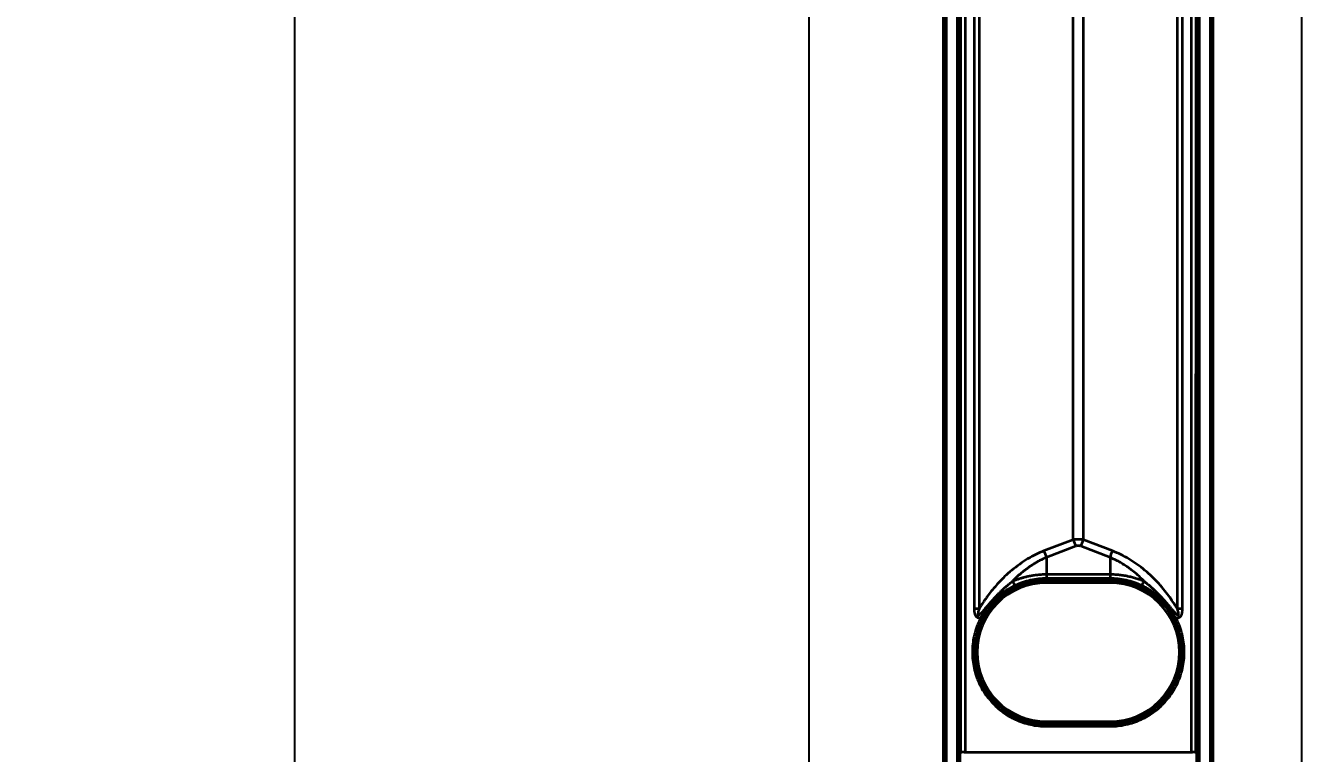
# Model space of a CAD drawing. Header units: millimetres. Extents: x 101 to 3000, y 150 to 4305.
# Drawn here: x 596.6 to 881.6, y 3207.9 to 3370.5 of the extents above; entities that cross this region are included whole.
import ezdxf

# ---------------------------------------------------------------- set-up
doc = ezdxf.new("R2010")
doc.units = ezdxf.units.MM
doc.header["$LTSCALE"] = 15
for name, color, linetype, lineweight in [('_Sichtbarkanten', 7, 'Continuous', 25), ('Bemaßung (ISO)', 7, 'Continuous', 25), ('Sichtbar schmal (ISO)', 7, 'Continuous', 35)]:
    doc.layers.add(name, color=color, linetype=linetype, lineweight=lineweight)
doc.styles.add('Notiztext (DIN)', font='verdana.ttf')
doc.dimstyles.new('Standard (DIN)', dxfattribs={"dimscale": 15, "dimtxt": 2.5, "dimasz": 2.5, "dimexe": 2, "dimexo": 4, "dimgap": 0.5, "dimtad": 1, "dimdec": 1, "dimrnd": 1e-08, "dimtxsty": 'Notiztext (DIN)', "dimcen": 0.09, "dimclrd": 256, "dimclre": 256, "dimclrt": 256, "dimadec": 0, "dimazin": 2, "dimtfac": 1, "dimtmove": 0, "dimatfit": 3, "dimfxl": 0, "dimtolj": 1, "dimtzin": 0, "dimlwd": -1, "dimlwe": -1, "dimarcsym": 0})

# ---------------------------------------------------------------- blocks, each defined once
blk = doc.blocks.new('*D76')
at = {"layer": 'Bemaßung (ISO)', "transparency": 16777216}
for p, q in [((711.63, 3560.5), (484.35, 3560.5)), ((514.35, 3523), (514.35, 3148.01)), ((746.67, 3110.51), (484.35, 3110.51))]:
    blk.add_line(p, q, dxfattribs=at)
for points in [[(508.1, 3523), (520.6, 3523), (514.35, 3560.5)], [(508.1, 3148.01), (520.6, 3148.01), (514.35, 3110.51)]]:
    blk.add_solid(points, dxfattribs=at)
at = {"layer": 'Defpoints', "color": 0, "transparency": 16777216}
for p in [(771.63, 3560.5), (514.35, 3110.51), (806.67, 3110.51)]:
    blk.add_point(p, dxfattribs=at)
at = {"layer": 'Bemaßung (ISO)', "transparency": 16777216, "insert": (467.82, 3288.99), "char_height": 37.5, "attachment_point": 1, "rotation": 90, "style": 'Notiztext (DIN)'}
blk.add_mtext('\\A1;450', dxfattribs=at)
blk = doc.blocks.new('*D77')
at = {"layer": 'Bemaßung (ISO)', "transparency": 16777216}
for p, q in [((711.63, 3560.5), (361.26, 3560.5)), ((391.26, 3523), (391.26, 2698)), ((711.63, 2660.5), (361.26, 2660.5))]:
    blk.add_line(p, q, dxfattribs=at)
for points in [[(385.01, 3523), (397.51, 3523), (391.26, 3560.5)], [(385.01, 2698), (397.51, 2698), (391.26, 2660.5)]]:
    blk.add_solid(points, dxfattribs=at)
at = {"layer": 'Defpoints', "color": 0, "transparency": 16777216}
for p in [(771.63, 3560.5), (391.26, 2660.5), (771.63, 2660.5)]:
    blk.add_point(p, dxfattribs=at)
at = {"layer": 'Bemaßung (ISO)', "transparency": 16777216, "insert": (344.73, 3064.44), "char_height": 37.5, "attachment_point": 1, "rotation": 90, "style": 'Notiztext (DIN)'}
blk.add_mtext('\\A1;900', dxfattribs=at)
blk = doc.blocks.new('*D78')
at = {"layer": 'Bemaßung (ISO)', "transparency": 16777216}
for p, q in [((746.79, 3510.5), (626.79, 3510.5)), ((656.79, 2748.01), (656.79, 3473)), ((746.79, 2710.51), (626.79, 2710.51))]:
    blk.add_line(p, q, dxfattribs=at)
for points in [[(650.54, 3473), (663.04, 3473), (656.79, 3510.5)], [(650.54, 2748.01), (663.04, 2748.01), (656.79, 2710.51)]]:
    blk.add_solid(points, dxfattribs=at)
at = {"layer": 'Defpoints', "color": 0, "transparency": 16777216}
for p in [(656.79, 3510.5), (806.79, 3510.5), (806.79, 2710.51)]:
    blk.add_point(p, dxfattribs=at)
at = {"layer": 'Bemaßung (ISO)', "transparency": 16777216, "insert": (610.08, 3070.21), "char_height": 37.5, "attachment_point": 1, "rotation": 90, "style": 'Notiztext (DIN)'}
blk.add_mtext('\\A1;800', dxfattribs=at)

msp = doc.modelspace()

# ---------------------------------------------------------------- linework, layer by layer
at = {"layer": '_Sichtbarkanten'}
for p, q in [((771.63, 3560.5), (771.63, 2660.5)), ((881.63, 3560.5), (881.63, 2660.5)), ((801.63, 2713.5), (801.63, 3507.5)), ((861.93, 3507.5), (861.93, 2713.5))]:
    msp.add_line(p, q, dxfattribs=at)
at = {"layer": 'Sichtbar schmal (ISO)'}
for p, q in [((801.78, 2712.5), (801.78, 3508.51)), ((802.28, 3508.51), (802.28, 2712.5)), ((804.79, 2712.51), (804.79, 3508.5)), ((805.29, 3508.5), (805.29, 2712.51)), ((805.48, 3508.31), (805.51, 3208.12)), ((806.48, 3508.31), (806.51, 3208.13)), ((857.06, 3208.13), (857.09, 3508.31)), ((858.06, 3208.12), (858.09, 3508.31)), ((858.28, 2712.51), (858.28, 3508.5)), ((858.78, 3508.5), (858.78, 2712.51)), ((861.29, 2712.5), (861.29, 3508.51)), ((861.79, 3508.51), (861.79, 2712.5)), ((808.51, 3455.83), (808.51, 3240.18)), ((809.65, 3455.83), (809.65, 3240.18)), ((853.92, 3240.18), (853.92, 3455.83)), ((855.06, 3240.18), (855.06, 3455.83)), ((830.64, 3255.6), (830.64, 3440.4)), ((832.92, 3255.6), (832.92, 3440.4)), ((830.64, 3255.6), (824.12, 3253.11)), ((839.44, 3253.11), (832.92, 3255.6)), ((831.21, 3254.16), (824.69, 3251.67)), ((838.87, 3251.67), (832.35, 3254.16)), ((824.69, 3251.67), (824.69, 3247.92)), ((838.87, 3251.67), (838.87, 3247.92)), ((838.88, 3246.58), (824.68, 3246.58)), ((824.68, 3246.58), (824.68, 3246.51)), ((838.88, 3246.51), (824.68, 3246.51)), ((824.68, 3246.01), (824.68, 3246.51)), ((824.69, 3247.92), (838.87, 3247.92)), ((824.69, 3247.92), (824.69, 3246.98)), ((838.87, 3246.98), (824.69, 3246.98)), ((838.87, 3247.92), (838.87, 3246.98)), ((838.88, 3246.58), (838.88, 3246.51)), ((838.88, 3246.01), (838.88, 3246.51)), ((838.88, 3246.01), (824.68, 3246.01)), ((824.68, 3215), (838.88, 3215)), ((824.68, 3215), (824.68, 3214.5)), ((838.88, 3215), (838.88, 3214.5)), ((824.68, 3214.5), (838.88, 3214.5)), ((824.68, 3214.44), (824.68, 3214.5)), ((824.68, 3214.44), (838.88, 3214.44)), ((824.68, 3214.44), (824.68, 3213.94)), ((824.68, 3213.94), (838.88, 3213.94)), ((838.88, 3214.44), (838.88, 3214.5)), ((838.88, 3214.44), (838.88, 3213.94)), ((806.51, 3208.13), (857.06, 3208.13)), ((806.51, 3208.13), (806.51, 3207.86)), ((857.06, 3207.86), (857.06, 3208.13))]:
    msp.add_line(p, q, dxfattribs=at)
for centre, radius, start, end in [((824.68, 3230.5), 16.01, 90, 270), ((838.88, 3230.5), 16.01, 270, 90), ((824.68, 3230.5), 15.51, 90, 270), ((838.88, 3230.5), 15.51, 270, 90)]:
    msp.add_arc(centre, radius, start, end, dxfattribs=at)
for centre, major_axis, ratio, start_param, end_param in [((831.21, 3255.62), (1.79, -4.67), 0.108522, 4.67649, 4.988987), ((832.35, 3255.62), (-1.79, -4.67), 0.108522, 1.294198, 1.606695), ((824.69, 3253.13), (1.79, -4.67), 0.108522, 4.67649, 4.988987), ((838.87, 3253.13), (-1.79, -4.67), 0.108522, 1.294199, 1.606695), ((818.64, 3243.49), (4.74, -8.81), 0.002481, 1.786531, 1.903747), ((824.69, 3247.08), (-0.005, -0.5), 0.011362, 0.017591, 1.371228), ((844.93, 3243.49), (-4.74, -8.81), 0.002481, 4.379442, 4.496654), ((817.59, 3245.48), (0.214, -0.452), 0.008853, 0.017454, 1.355227), ((845.97, 3245.48), (-0.214, -0.452), 0.008853, 4.92796, 6.265731), ((824.68, 3230.51), (-0.45, 16.06), 1, 1.056134, 3.113855), ((808.51, 3240.13), (-10, 0), 0.005236, 4.598022, 4.712389), ((810.04, 3238.26), (0.442, -0.234), 0.004624, 4.714844, 6.265732), ((838.88, 3230.51), (-8.14, -13.85), 0.999999, 0.531517, 2.589239), ((853.52, 3238.26), (-0.442, -0.234), 0.004624, 0.017453, 1.568343), ((855.06, 3240.13), (10, 0), 0.005236, 1.570796, 1.685163), ((806.51, 3208.12), (-1, 0), 0.005236, 4.712384, 6.265732), ((804.56, 3207.85), (0, 51.66), 0.018401, 4.712669, 4.717636), ((857.06, 3208.12), (1, 0), 0.005236, 0.017454, 1.570801), ((859.01, 3207.85), (0, 51.65), 0.0184, 1.565548, 1.570515)]:
    msp.add_ellipse(centre, major_axis=major_axis, ratio=ratio, start_param=start_param, end_param=end_param, dxfattribs=at)
for points, knots in [([(832.92, 3255.6), (832.77, 3255.63), (832.61, 3255.65), (832.46, 3255.67), (832.31, 3255.69), (832.16, 3255.7), (832.01, 3255.7), (831.86, 3255.71), (831.71, 3255.71), (831.56, 3255.7), (831.41, 3255.7), (831.26, 3255.69), (831.11, 3255.67), (830.95, 3255.65), (830.8, 3255.63), (830.64, 3255.6)], [0.000001, 0.000001, 0.000001, 0.000001, 0.2, 0.2, 0.2, 0.4, 0.4, 0.4, 0.6, 0.6, 0.6, 0.8, 0.8, 0.8, 1, 1, 1, 1]), ([(832.35, 3254.16), (832.28, 3254.19), (832.12, 3254.24), (831.9, 3254.27), (831.67, 3254.27), (831.45, 3254.24), (831.29, 3254.19), (831.21, 3254.16)], [0.0000019, 0.0000019, 0.0000019, 0.0000019, 0.2, 0.4, 0.6, 0.8, 1, 1, 1, 1]), ([(853.92, 3240.18), (853.68, 3240.58), (853.43, 3240.99), (853.15, 3241.42), (852.87, 3241.85), (852.57, 3242.3), (852.23, 3242.76), (851.9, 3243.23), (851.54, 3243.71), (851.13, 3244.21), (850.73, 3244.71), (850.3, 3245.23), (849.82, 3245.75), (849.35, 3246.27), (848.84, 3246.8), (848.31, 3247.31), (847.78, 3247.82), (847.23, 3248.31), (846.67, 3248.78), (846.11, 3249.25), (845.54, 3249.69), (844.95, 3250.11), (844.37, 3250.53), (843.76, 3250.92), (843.15, 3251.29), (842.54, 3251.66), (841.92, 3252), (841.3, 3252.3), (840.68, 3252.6), (840.06, 3252.87), (839.44, 3253.11)], [0, 0, 0, 0, 0.1, 0.1, 0.1, 0.2, 0.2, 0.2, 0.3, 0.3, 0.3, 0.4, 0.4, 0.4, 0.5, 0.5, 0.5, 0.6, 0.6, 0.6, 0.7, 0.7, 0.7, 0.8, 0.8, 0.8, 0.9, 0.9, 0.9, 1, 1, 1, 1]), ([(824.69, 3251.67), (824.19, 3251.46), (823.67, 3251.22), (823.15, 3250.95), (823.15, 3250.95), (823.14, 3250.94), (823.14, 3250.94), (822.64, 3250.68), (822.14, 3250.39), (821.64, 3250.07), (821.61, 3250.06), (821.58, 3250.04), (821.55, 3250.02), (821.08, 3249.72), (820.61, 3249.4), (820.14, 3249.05), (820.09, 3249.01), (820.03, 3248.96), (819.97, 3248.92), (819.53, 3248.59), (819.1, 3248.24), (818.7, 3247.88), (818.62, 3247.82), (818.54, 3247.75), (818.46, 3247.68), (818.05, 3247.31), (817.67, 3246.95), (817.3, 3246.58), (817.24, 3246.51), (817.17, 3246.45), (817.11, 3246.38)], [0, 0, 0, 0, 0.198071, 0.198071, 0.198071, 0.2, 0.2, 0.2, 0.389576, 0.389576, 0.389576, 0.4, 0.4, 0.4, 0.577216, 0.577216, 0.577216, 0.6, 0.6, 0.6, 0.767574, 0.767574, 0.767574, 0.8, 0.8, 0.8, 0.970345, 0.970345, 0.970345, 1, 1, 1, 1]), ([(846.46, 3246.38), (846.01, 3246.84), (845.55, 3247.29), (845.07, 3247.71), (844.96, 3247.8), (844.86, 3247.9), (844.75, 3247.99), (844.37, 3248.31), (843.99, 3248.62), (843.6, 3248.92), (843.36, 3249.1), (843.11, 3249.28), (842.86, 3249.46), (842.6, 3249.64), (842.33, 3249.82), (842.05, 3250), (841.67, 3250.25), (841.27, 3250.48), (840.88, 3250.7), (840.74, 3250.77), (840.6, 3250.85), (840.47, 3250.92), (839.93, 3251.2), (839.4, 3251.45), (838.87, 3251.67)], [0.0000001, 0.0000001, 0.0000001, 0.0000001, 0.2, 0.2, 0.2, 0.2441304, 0.2441304, 0.2441304, 0.4, 0.4, 0.4, 0.4962834, 0.4962834, 0.4962834, 0.6, 0.6, 0.6, 0.7482983, 0.7482983, 0.7482983, 0.8, 0.8, 0.8, 1, 1, 1, 1]), ([(809.65, 3240.18), (809.63, 3240.12), (809.61, 3240.05), (809.59, 3239.99), (809.56, 3239.92), (809.55, 3239.87), (809.53, 3239.81), (809.51, 3239.75), (809.49, 3239.7), (809.48, 3239.64), (809.48, 3239.64), (809.48, 3239.64), (809.48, 3239.63), (809.46, 3239.58), (809.45, 3239.54), (809.44, 3239.49), (809.44, 3239.49), (809.44, 3239.48), (809.44, 3239.48), (809.43, 3239.43), (809.42, 3239.39), (809.41, 3239.35), (809.41, 3239.35), (809.41, 3239.34), (809.4, 3239.34), (809.4, 3239.3), (809.39, 3239.26), (809.38, 3239.23), (809.38, 3239.22), (809.38, 3239.22), (809.38, 3239.21), (809.38, 3239.18), (809.37, 3239.15), (809.37, 3239.12), (809.37, 3239.11), (809.37, 3239.11), (809.37, 3239.1), (809.37, 3239.08), (809.36, 3239.05), (809.36, 3239.02), (809.36, 3239.02), (809.36, 3239.01), (809.36, 3239.01), (809.36, 3238.98), (809.36, 3238.96), (809.36, 3238.94), (809.36, 3238.94), (809.37, 3238.93), (809.37, 3238.93), (809.37, 3238.91), (809.37, 3238.89), (809.37, 3238.88), (809.38, 3238.87), (809.38, 3238.87), (809.38, 3238.87), (809.38, 3238.85), (809.39, 3238.84), (809.39, 3238.83), (809.39, 3238.83), (809.4, 3238.82), (809.4, 3238.82), (809.4, 3238.81), (809.41, 3238.8), (809.42, 3238.8), (809.42, 3238.8), (809.42, 3238.79), (809.43, 3238.79), (809.43, 3238.79), (809.44, 3238.78), (809.45, 3238.78), (809.45, 3238.78), (809.46, 3238.78), (809.46, 3238.78), (809.47, 3238.77), (809.48, 3238.77), (809.49, 3238.77), (809.5, 3238.77), (809.5, 3238.78), (809.51, 3238.78), (809.52, 3238.78), (809.53, 3238.78), (809.55, 3238.79), (809.55, 3238.79), (809.56, 3238.79), (809.57, 3238.79), (809.58, 3238.8), (809.6, 3238.81), (809.61, 3238.82), (809.62, 3238.82), (809.63, 3238.83), (809.64, 3238.83), (809.66, 3238.84), (809.68, 3238.86), (809.69, 3238.87), (809.7, 3238.88), (809.72, 3238.89), (809.73, 3238.89), (809.74, 3238.91), (809.76, 3238.92), (809.78, 3238.94), (809.8, 3238.95), (809.81, 3238.96), (809.82, 3238.97), (809.84, 3238.99), (809.86, 3239.01), (809.88, 3239.03), (809.9, 3239.04), (809.91, 3239.06), (809.93, 3239.07), (809.95, 3239.09), (809.97, 3239.11), (809.99, 3239.13), (810.01, 3239.15), (810.02, 3239.17), (810.04, 3239.18), (810.06, 3239.21), (810.08, 3239.23), (810.11, 3239.25), (810.13, 3239.27), (810.15, 3239.29), (810.16, 3239.31), (810.19, 3239.34), (810.21, 3239.36), (810.23, 3239.39), (810.25, 3239.41), (810.27, 3239.43), (810.3, 3239.46), (810.32, 3239.48), (810.34, 3239.51), (810.37, 3239.53), (810.39, 3239.56), (810.41, 3239.59), (810.44, 3239.62), (810.46, 3239.64), (810.49, 3239.67), (810.51, 3239.7), (810.54, 3239.73), (810.57, 3239.76), (810.6, 3239.8), (810.62, 3239.82), (810.64, 3239.85), (810.67, 3239.88), (810.7, 3239.92), (810.73, 3239.96), (810.77, 3239.99), (810.79, 3240.02), (810.82, 3240.05), (810.84, 3240.08), (810.88, 3240.12), (810.91, 3240.17), (810.95, 3240.21), (810.98, 3240.24), (811, 3240.27), (811.03, 3240.3), (811.07, 3240.35), (811.11, 3240.4), (811.16, 3240.45), (811.18, 3240.48), (811.21, 3240.51), (811.24, 3240.55), (811.28, 3240.6), (811.33, 3240.66), (811.38, 3240.71), (811.41, 3240.75), (811.44, 3240.78), (811.47, 3240.81), (811.52, 3240.87), (811.57, 3240.94), (811.63, 3241), (811.66, 3241.04), (811.69, 3241.07), (811.72, 3241.1), (811.78, 3241.17), (811.84, 3241.25), (811.9, 3241.32), (811.93, 3241.35), (811.96, 3241.39), (811.99, 3241.42), (812.06, 3241.5), (812.13, 3241.58), (812.2, 3241.67), (812.23, 3241.7), (812.27, 3241.73), (812.3, 3241.77), (812.37, 3241.86), (812.46, 3241.95), (812.54, 3242.04), (812.57, 3242.08), (812.6, 3242.11), (812.63, 3242.15), (812.72, 3242.24), (812.81, 3242.34), (812.91, 3242.45), (812.94, 3242.48), (812.97, 3242.51), (813, 3242.55), (813.1, 3242.66), (813.21, 3242.77), (813.31, 3242.88), (813.34, 3242.91), (813.38, 3242.95), (813.41, 3242.98), (813.52, 3243.1), (813.64, 3243.22), (813.76, 3243.35), (813.8, 3243.38), (813.83, 3243.41), (813.86, 3243.45), (813.99, 3243.58), (814.13, 3243.72), (814.27, 3243.86), (814.3, 3243.89), (814.33, 3243.92), (814.36, 3243.95), (814.51, 3244.1), (814.67, 3244.25), (814.84, 3244.41), (814.87, 3244.44), (814.9, 3244.46), (814.93, 3244.49), (815.1, 3244.66), (815.28, 3244.83), (815.48, 3245), (815.51, 3245.03), (815.54, 3245.05), (815.57, 3245.08), (815.77, 3245.26), (815.98, 3245.45), (816.2, 3245.64), (816.23, 3245.66), (816.26, 3245.68), (816.29, 3245.71), (816.52, 3245.91), (816.77, 3246.11), (817.03, 3246.32), (817.06, 3246.34), (817.08, 3246.36), (817.11, 3246.38)], [0.0000002, 0.0000002, 0.0000002, 0.0000002, 0.0243902, 0.0243902, 0.0243902, 0.0487805, 0.0487805, 0.0487805, 0.0731707, 0.0731707, 0.0731707, 0.0748401, 0.0748401, 0.0748401, 0.097561, 0.097561, 0.097561, 0.0997876, 0.0997876, 0.0997876, 0.1219512, 0.1219512, 0.1219512, 0.1247358, 0.1247358, 0.1247358, 0.1463415, 0.1463415, 0.1463415, 0.1496823, 0.1496823, 0.1496823, 0.1707317, 0.1707317, 0.1707317, 0.174626, 0.174626, 0.174626, 0.195122, 0.195122, 0.195122, 0.1995689, 0.1995689, 0.1995689, 0.2195122, 0.2195122, 0.2195122, 0.2245165, 0.2245165, 0.2245165, 0.2439024, 0.2439024, 0.2439024, 0.2494807, 0.2494807, 0.2494807, 0.2682927, 0.2682927, 0.2682927, 0.274464, 0.274464, 0.274464, 0.2926829, 0.2926829, 0.2926829, 0.2994035, 0.2994035, 0.2994035, 0.3170732, 0.3170732, 0.3170732, 0.3242986, 0.3242986, 0.3242986, 0.3414634, 0.3414634, 0.3414634, 0.3492394, 0.3492394, 0.3492394, 0.3658537, 0.3658537, 0.3658537, 0.3741978, 0.3741978, 0.3741978, 0.3902439, 0.3902439, 0.3902439, 0.3991573, 0.3991573, 0.3991573, 0.4146341, 0.4146341, 0.4146341, 0.4240844, 0.4240844, 0.4240844, 0.4390244, 0.4390244, 0.4390244, 0.449034, 0.449034, 0.449034, 0.4634146, 0.4634146, 0.4634146, 0.4739877, 0.4739877, 0.4739877, 0.4878049, 0.4878049, 0.4878049, 0.4989402, 0.4989402, 0.4989402, 0.5121951, 0.5121951, 0.5121951, 0.5238814, 0.5238814, 0.5238814, 0.5365854, 0.5365854, 0.5365854, 0.5488247, 0.5488247, 0.5488247, 0.5609756, 0.5609756, 0.5609756, 0.5737713, 0.5737713, 0.5737713, 0.5853659, 0.5853659, 0.5853659, 0.5987171, 0.5987171, 0.5987171, 0.6097561, 0.6097561, 0.6097561, 0.6236639, 0.6236639, 0.6236639, 0.6341463, 0.6341463, 0.6341463, 0.6486119, 0.6486119, 0.6486119, 0.6585366, 0.6585366, 0.6585366, 0.6735574, 0.6735574, 0.6735574, 0.6829268, 0.6829268, 0.6829268, 0.6985027, 0.6985027, 0.6985027, 0.7073171, 0.7073171, 0.7073171, 0.7234485, 0.7234485, 0.7234485, 0.7317073, 0.7317073, 0.7317073, 0.7483939, 0.7483939, 0.7483939, 0.7560976, 0.7560976, 0.7560976, 0.7733432, 0.7733432, 0.7733432, 0.7804878, 0.7804878, 0.7804878, 0.7982935, 0.7982935, 0.7982935, 0.804878, 0.804878, 0.804878, 0.8232372, 0.8232372, 0.8232372, 0.8292683, 0.8292683, 0.8292683, 0.8481794, 0.8481794, 0.8481794, 0.8536585, 0.8536585, 0.8536585, 0.873126, 0.873126, 0.873126, 0.8780488, 0.8780488, 0.8780488, 0.8980733, 0.8980733, 0.8980733, 0.902439, 0.902439, 0.902439, 0.9230208, 0.9230208, 0.9230208, 0.9268293, 0.9268293, 0.9268293, 0.9479666, 0.9479666, 0.9479666, 0.9512195, 0.9512195, 0.9512195, 0.9729174, 0.9729174, 0.9729174, 0.9756098, 0.9756098, 0.9756098, 0.9978503, 0.9978503, 0.9978503, 0.9999998, 0.9999998, 0.9999998, 0.9999998]), ([(817.11, 3246.38), (817.34, 3246.48), (817.57, 3246.57), (817.8, 3246.65), (818.03, 3246.74), (818.26, 3246.82), (818.49, 3246.9), (818.5, 3246.9), (818.5, 3246.9), (818.51, 3246.9), (818.73, 3246.98), (818.96, 3247.05), (819.19, 3247.12), (819.2, 3247.12), (819.2, 3247.12), (819.21, 3247.12), (819.44, 3247.19), (819.67, 3247.25), (819.9, 3247.31), (819.91, 3247.31), (819.92, 3247.32), (819.93, 3247.32), (820.17, 3247.38), (820.41, 3247.44), (820.67, 3247.49), (820.67, 3247.49), (820.68, 3247.49), (820.69, 3247.5), (820.95, 3247.55), (821.22, 3247.6), (821.51, 3247.65), (821.8, 3247.7), (822.11, 3247.75), (822.43, 3247.78), (822.44, 3247.79), (822.45, 3247.79), (822.46, 3247.79), (822.78, 3247.82), (823.12, 3247.86), (823.48, 3247.88), (823.5, 3247.88), (823.51, 3247.88), (823.52, 3247.88), (823.89, 3247.9), (824.28, 3247.92), (824.69, 3247.92)], [0, 0, 0, 0, 0.111111, 0.111111, 0.111111, 0.220269, 0.220269, 0.220269, 0.222222, 0.222222, 0.222222, 0.329038, 0.329038, 0.329038, 0.333333, 0.333333, 0.333333, 0.439832, 0.439832, 0.439832, 0.444444, 0.444444, 0.444444, 0.552663, 0.552663, 0.552663, 0.555556, 0.555556, 0.555556, 0.666667, 0.666667, 0.666667, 0.777778, 0.777778, 0.777778, 0.781046, 0.781046, 0.781046, 0.888889, 0.888889, 0.888889, 0.892458, 0.892458, 0.892458, 1, 1, 1, 1]), ([(824.69, 3246.98), (824.09, 3246.98), (823.48, 3246.94), (822.88, 3246.88), (822.27, 3246.81), (821.67, 3246.71), (821.08, 3246.58), (821.07, 3246.57), (821.07, 3246.57), (821.07, 3246.57), (820.48, 3246.44), (819.9, 3246.27), (819.33, 3246.08), (819.32, 3246.08), (819.32, 3246.07), (819.31, 3246.07), (818.74, 3245.88), (818.19, 3245.65), (817.64, 3245.39)], [0, 0, 0, 0, 0.25, 0.25, 0.25, 0.5, 0.5, 0.5, 0.5014366, 0.5014366, 0.5014366, 0.75, 0.75, 0.75, 0.7518169, 0.7518169, 0.7518169, 0.9999993, 0.9999993, 0.9999993, 0.9999993]), ([(824.68, 3246.58), (824.09, 3246.58), (823.5, 3246.54), (822.91, 3246.48), (822.32, 3246.41), (821.74, 3246.31), (821.16, 3246.18), (820.58, 3246.05), (820.01, 3245.89), (819.45, 3245.7), (818.89, 3245.51), (818.34, 3245.28), (817.81, 3245.03)], [0, 0, 0, 0, 0.25, 0.25, 0.25, 0.5, 0.5, 0.5, 0.75, 0.75, 0.75, 1, 1, 1, 1]), ([(838.87, 3247.92), (839.27, 3247.92), (839.64, 3247.91), (839.99, 3247.89), (840.02, 3247.88), (840.05, 3247.88), (840.08, 3247.88), (840.4, 3247.86), (840.7, 3247.83), (840.98, 3247.8), (841.03, 3247.8), (841.08, 3247.79), (841.13, 3247.78), (841.39, 3247.75), (841.63, 3247.72), (841.86, 3247.68), (841.93, 3247.67), (841.99, 3247.66), (842.06, 3247.65), (842.27, 3247.62), (842.47, 3247.58), (842.66, 3247.54), (842.74, 3247.53), (842.81, 3247.51), (842.88, 3247.5), (843.06, 3247.46), (843.24, 3247.42), (843.41, 3247.38), (843.48, 3247.36), (843.56, 3247.34), (843.64, 3247.32), (843.8, 3247.28), (843.96, 3247.24), (844.12, 3247.19), (844.2, 3247.17), (844.28, 3247.15), (844.35, 3247.12), (844.51, 3247.08), (844.68, 3247.03), (844.84, 3246.98), (844.91, 3246.95), (844.99, 3246.93), (845.06, 3246.9), (845.24, 3246.84), (845.42, 3246.78), (845.6, 3246.71), (845.66, 3246.69), (845.71, 3246.67), (845.76, 3246.65), (846, 3246.57), (846.23, 3246.48), (846.46, 3246.38)], [0, 0, 0, 0, 0.1017218, 0.1017218, 0.1017218, 0.1111111, 0.1111111, 0.1111111, 0.2046711, 0.2046711, 0.2046711, 0.2222222, 0.2222222, 0.2222222, 0.308684, 0.308684, 0.308684, 0.3333333, 0.3333333, 0.3333333, 0.4139675, 0.4139675, 0.4139675, 0.4444444, 0.4444444, 0.4444444, 0.521176, 0.521176, 0.521176, 0.5555556, 0.5555556, 0.5555556, 0.6300864, 0.6300864, 0.6300864, 0.6666667, 0.6666667, 0.6666667, 0.7425849, 0.7425849, 0.7425849, 0.7777778, 0.7777778, 0.7777778, 0.8638146, 0.8638146, 0.8638146, 0.8888889, 0.8888889, 0.8888889, 0.9999999, 0.9999999, 0.9999999, 0.9999999]), ([(838.87, 3246.98), (838.87, 3246.93), (838.88, 3246.89), (838.88, 3246.85), (838.88, 3246.81), (838.88, 3246.77), (838.88, 3246.74), (838.88, 3246.7), (838.88, 3246.68), (838.88, 3246.65), (838.88, 3246.63), (838.88, 3246.61), (838.88, 3246.6), (838.88, 3246.58), (838.88, 3246.58), (838.88, 3246.58)], [0, 0, 0, 0, 0.2, 0.2, 0.2, 0.4, 0.4, 0.4, 0.6, 0.6, 0.6, 0.8, 0.8, 0.8, 1, 1, 1, 1]), ([(845.92, 3245.39), (845.38, 3245.65), (844.82, 3245.88), (844.25, 3246.07), (843.68, 3246.27), (843.09, 3246.44), (842.49, 3246.57), (841.9, 3246.71), (841.3, 3246.81), (840.69, 3246.88), (840.09, 3246.94), (839.48, 3246.98), (838.87, 3246.98)], [0, 0, 0, 0, 0.248741, 0.248741, 0.248741, 0.499365, 0.499365, 0.499365, 0.749894, 0.749894, 0.749894, 1, 1, 1, 1]), ([(845.76, 3245.03), (845.23, 3245.28), (844.68, 3245.51), (844.12, 3245.7), (843.56, 3245.89), (842.99, 3246.05), (842.41, 3246.18), (841.83, 3246.31), (841.24, 3246.41), (840.65, 3246.48), (840.07, 3246.54), (839.47, 3246.58), (838.88, 3246.58)], [0, 0, 0, 0, 0.24907, 0.24907, 0.24907, 0.5, 0.5, 0.5, 0.75, 0.75, 0.75, 1, 1, 1, 1]), ([(846.46, 3246.38), (846.48, 3246.37), (846.49, 3246.35), (846.51, 3246.34), (846.72, 3246.17), (846.92, 3246.01), (847.12, 3245.84), (847.33, 3245.66), (847.54, 3245.49), (847.74, 3245.31), (847.94, 3245.13), (848.14, 3244.95), (848.34, 3244.78), (848.35, 3244.77), (848.36, 3244.75), (848.37, 3244.74), (848.55, 3244.58), (848.73, 3244.41), (848.91, 3244.24), (849.1, 3244.06), (849.28, 3243.88), (849.46, 3243.7), (849.64, 3243.52), (849.81, 3243.35), (849.97, 3243.18), (849.98, 3243.17), (849.99, 3243.16), (850, 3243.14), (850.15, 3242.99), (850.29, 3242.84), (850.42, 3242.71), (850.56, 3242.56), (850.69, 3242.41), (850.81, 3242.28), (850.93, 3242.15), (851.05, 3242.02), (851.16, 3241.9), (851.23, 3241.81), (851.3, 3241.73), (851.37, 3241.65), (851.4, 3241.62), (851.43, 3241.58), (851.46, 3241.55), (851.56, 3241.44), (851.65, 3241.34), (851.74, 3241.24), (851.83, 3241.14), (851.91, 3241.04), (851.99, 3240.95), (852.06, 3240.86), (852.14, 3240.77), (852.21, 3240.69), (852.28, 3240.6), (852.35, 3240.52), (852.41, 3240.45), (852.46, 3240.39), (852.5, 3240.34), (852.55, 3240.29), (852.56, 3240.27), (852.58, 3240.25), (852.6, 3240.23), (852.66, 3240.16), (852.71, 3240.1), (852.77, 3240.03), (852.82, 3239.97), (852.87, 3239.91), (852.92, 3239.85), (852.97, 3239.79), (853.02, 3239.74), (853.07, 3239.69), (853.11, 3239.64), (853.16, 3239.59), (853.2, 3239.54), (853.24, 3239.49), (853.28, 3239.45), (853.32, 3239.4), (853.36, 3239.36), (853.4, 3239.32), (853.44, 3239.28), (853.47, 3239.24), (853.51, 3239.2), (853.54, 3239.17), (853.57, 3239.14), (853.6, 3239.11), (853.62, 3239.09), (853.63, 3239.08), (853.64, 3239.07), (853.64, 3239.07), (853.67, 3239.04), (853.71, 3239.01), (853.74, 3238.98), (853.76, 3238.96), (853.79, 3238.93), (853.82, 3238.91), (853.85, 3238.89), (853.87, 3238.87), (853.9, 3238.85), (853.92, 3238.84), (853.94, 3238.82), (853.96, 3238.81), (853.99, 3238.8), (854, 3238.79), (854.02, 3238.79), (854.04, 3238.78), (854.06, 3238.78), (854.07, 3238.77), (854.09, 3238.77), (854.1, 3238.77), (854.11, 3238.78), (854.12, 3238.78), (854.14, 3238.79), (854.15, 3238.79), (854.16, 3238.8), (854.16, 3238.81), (854.17, 3238.83), (854.18, 3238.84), (854.19, 3238.86), (854.19, 3238.88), (854.2, 3238.89), (854.2, 3238.92), (854.2, 3238.94), (854.21, 3238.97), (854.21, 3239), (854.2, 3239.03), (854.2, 3239.07), (854.2, 3239.1), (854.2, 3239.14), (854.19, 3239.18), (854.18, 3239.23), (854.18, 3239.27), (854.17, 3239.31), (854.16, 3239.35), (854.15, 3239.38), (854.15, 3239.4), (854.15, 3239.41), (854.15, 3239.42), (854.13, 3239.47), (854.12, 3239.52), (854.11, 3239.58), (854.09, 3239.64), (854.07, 3239.7), (854.05, 3239.76), (854.03, 3239.82), (854.01, 3239.89), (853.99, 3239.96), (853.97, 3240.03), (853.94, 3240.11), (853.92, 3240.18)], [0, 0, 0, 0, 0.001783, 0.001783, 0.001783, 0.02381, 0.02381, 0.02381, 0.047619, 0.047619, 0.047619, 0.071429, 0.071429, 0.071429, 0.07295, 0.07295, 0.07295, 0.095238, 0.095238, 0.095238, 0.119048, 0.119048, 0.119048, 0.142857, 0.142857, 0.142857, 0.144657, 0.144657, 0.144657, 0.166667, 0.166667, 0.166667, 0.190476, 0.190476, 0.190476, 0.214286, 0.214286, 0.214286, 0.230857, 0.230857, 0.230857, 0.238095, 0.238095, 0.238095, 0.261905, 0.261905, 0.261905, 0.285714, 0.285714, 0.285714, 0.309524, 0.309524, 0.309524, 0.333333, 0.333333, 0.333333, 0.350198, 0.350198, 0.350198, 0.357143, 0.357143, 0.357143, 0.380952, 0.380952, 0.380952, 0.404762, 0.404762, 0.404762, 0.428571, 0.428571, 0.428571, 0.452381, 0.452381, 0.452381, 0.47619, 0.47619, 0.47619, 0.5, 0.5, 0.5, 0.52381, 0.52381, 0.52381, 0.54273, 0.54273, 0.54273, 0.547619, 0.547619, 0.547619, 0.571429, 0.571429, 0.571429, 0.595238, 0.595238, 0.595238, 0.619048, 0.619048, 0.619048, 0.642857, 0.642857, 0.642857, 0.666667, 0.666667, 0.666667, 0.690476, 0.690476, 0.690476, 0.714286, 0.714286, 0.714286, 0.738095, 0.738095, 0.738095, 0.761905, 0.761905, 0.761905, 0.785714, 0.785714, 0.785714, 0.809524, 0.809524, 0.809524, 0.833333, 0.833333, 0.833333, 0.857143, 0.857143, 0.857143, 0.880952, 0.880952, 0.880952, 0.899753, 0.899753, 0.899753, 0.904762, 0.904762, 0.904762, 0.928571, 0.928571, 0.928571, 0.952381, 0.952381, 0.952381, 0.97619, 0.97619, 0.97619, 1, 1, 1, 1]), ([(817.64, 3245.39), (817.26, 3245.21), (816.91, 3245.02), (816.58, 3244.83), (816.55, 3244.82), (816.52, 3244.8), (816.5, 3244.79), (816.2, 3244.62), (815.92, 3244.45), (815.66, 3244.28), (815.61, 3244.24), (815.56, 3244.21), (815.52, 3244.18), (815.29, 3244.03), (815.07, 3243.87), (814.86, 3243.72), (814.8, 3243.68), (814.74, 3243.63), (814.68, 3243.58), (814.5, 3243.45), (814.33, 3243.31), (814.17, 3243.18), (814.1, 3243.12), (814.03, 3243.06), (813.96, 3243.01), (813.82, 3242.89), (813.69, 3242.77), (813.57, 3242.66), (813.49, 3242.59), (813.41, 3242.52), (813.34, 3242.45), (813.23, 3242.35), (813.13, 3242.26), (813.04, 3242.16), (812.96, 3242.08), (812.88, 3242), (812.8, 3241.93), (812.72, 3241.85), (812.65, 3241.77), (812.57, 3241.69), (812.49, 3241.6), (812.41, 3241.52), (812.33, 3241.43), (812.28, 3241.37), (812.22, 3241.3), (812.16, 3241.24), (812.08, 3241.15), (812, 3241.06), (811.93, 3240.97), (811.89, 3240.92), (811.84, 3240.87), (811.8, 3240.82), (811.72, 3240.72), (811.65, 3240.62), (811.57, 3240.53), (811.54, 3240.49), (811.51, 3240.46), (811.48, 3240.42), (811.41, 3240.32), (811.33, 3240.22), (811.26, 3240.12), (811.24, 3240.1), (811.22, 3240.07), (811.2, 3240.04), (811.12, 3239.94), (811.05, 3239.84), (810.98, 3239.74), (810.97, 3239.73), (810.96, 3239.71), (810.95, 3239.69), (810.88, 3239.59), (810.81, 3239.49), (810.74, 3239.39), (810.74, 3239.38), (810.73, 3239.38), (810.73, 3239.37), (810.66, 3239.26), (810.59, 3239.16), (810.53, 3239.07), (810.47, 3238.97), (810.41, 3238.88), (810.35, 3238.79), (810.35, 3238.78), (810.35, 3238.77), (810.34, 3238.77), (810.29, 3238.68), (810.24, 3238.59), (810.19, 3238.51), (810.19, 3238.51), (810.18, 3238.5), (810.18, 3238.5), (810.13, 3238.41), (810.09, 3238.33), (810.04, 3238.26)], [0, 0, 0, 0, 0.057565, 0.057565, 0.057565, 0.0625, 0.0625, 0.0625, 0.1151, 0.1151, 0.1151, 0.125, 0.125, 0.125, 0.172778, 0.172778, 0.172778, 0.1875, 0.1875, 0.1875, 0.230568, 0.230568, 0.230568, 0.25, 0.25, 0.25, 0.288462, 0.288462, 0.288462, 0.3125, 0.3125, 0.3125, 0.346447, 0.346447, 0.346447, 0.375, 0.375, 0.375, 0.404516, 0.404516, 0.404516, 0.4375, 0.4375, 0.4375, 0.462655, 0.462655, 0.462655, 0.5, 0.5, 0.5, 0.520858, 0.520858, 0.520858, 0.5625, 0.5625, 0.5625, 0.579113, 0.579113, 0.579113, 0.625, 0.625, 0.625, 0.637379, 0.637379, 0.637379, 0.6875, 0.6875, 0.6875, 0.695573, 0.695573, 0.695573, 0.75, 0.75, 0.75, 0.753764, 0.753764, 0.753764, 0.811377, 0.811377, 0.811377, 0.870745, 0.870745, 0.870745, 0.875, 0.875, 0.875, 0.934195, 0.934195, 0.934195, 0.9375, 0.9375, 0.9375, 1, 1, 1, 1]), ([(817.81, 3245.03), (817.44, 3244.86), (817.09, 3244.68), (816.77, 3244.49), (816.75, 3244.48), (816.72, 3244.46), (816.69, 3244.45), (816.4, 3244.28), (816.13, 3244.12), (815.88, 3243.95), (815.83, 3243.92), (815.79, 3243.89), (815.74, 3243.86), (815.52, 3243.71), (815.31, 3243.56), (815.11, 3243.41), (815.05, 3243.37), (814.99, 3243.32), (814.93, 3243.27), (814.75, 3243.14), (814.59, 3243.01), (814.43, 3242.88), (814.36, 3242.83), (814.3, 3242.77), (814.23, 3242.71), (814.1, 3242.6), (813.97, 3242.48), (813.85, 3242.37), (813.77, 3242.31), (813.7, 3242.24), (813.63, 3242.17), (813.53, 3242.07), (813.43, 3241.98), (813.34, 3241.89), (813.26, 3241.81), (813.18, 3241.73), (813.11, 3241.65), (813.04, 3241.58), (812.96, 3241.5), (812.89, 3241.42), (812.81, 3241.34), (812.74, 3241.25), (812.66, 3241.17), (812.61, 3241.11), (812.55, 3241.04), (812.5, 3240.98), (812.42, 3240.89), (812.34, 3240.8), (812.27, 3240.71), (812.23, 3240.66), (812.19, 3240.61), (812.15, 3240.56), (812.08, 3240.47), (812, 3240.37), (811.93, 3240.28), (811.9, 3240.24), (811.88, 3240.21), (811.85, 3240.17), (811.77, 3240.07), (811.7, 3239.97), (811.63, 3239.88), (811.62, 3239.85), (811.6, 3239.83), (811.58, 3239.8), (811.51, 3239.7), (811.44, 3239.6), (811.37, 3239.5), (811.36, 3239.49), (811.35, 3239.47), (811.34, 3239.46), (811.27, 3239.35), (811.21, 3239.25), (811.14, 3239.16), (811.14, 3239.15), (811.14, 3239.14), (811.13, 3239.14), (811.07, 3239.03), (811, 3238.93), (810.95, 3238.84), (810.89, 3238.74), (810.83, 3238.65), (810.78, 3238.56), (810.78, 3238.55), (810.77, 3238.54), (810.77, 3238.54), (810.72, 3238.45), (810.67, 3238.36), (810.62, 3238.28), (810.62, 3238.28), (810.62, 3238.27), (810.62, 3238.27), (810.57, 3238.18), (810.53, 3238.1), (810.49, 3238.02)], [0, 0, 0, 0, 0.057565, 0.057565, 0.057565, 0.0625, 0.0625, 0.0625, 0.1151, 0.1151, 0.1151, 0.125, 0.125, 0.125, 0.172778, 0.172778, 0.172778, 0.1875, 0.1875, 0.1875, 0.230568, 0.230568, 0.230568, 0.25, 0.25, 0.25, 0.288462, 0.288462, 0.288462, 0.3125, 0.3125, 0.3125, 0.346447, 0.346447, 0.346447, 0.375, 0.375, 0.375, 0.404515, 0.404515, 0.404515, 0.4375, 0.4375, 0.4375, 0.462655, 0.462655, 0.462655, 0.5, 0.5, 0.5, 0.520857, 0.520857, 0.520857, 0.5625, 0.5625, 0.5625, 0.579112, 0.579112, 0.579112, 0.625, 0.625, 0.625, 0.637378, 0.637378, 0.637378, 0.6875, 0.6875, 0.6875, 0.695572, 0.695572, 0.695572, 0.75, 0.75, 0.75, 0.753763, 0.753763, 0.753763, 0.811375, 0.811375, 0.811375, 0.870743, 0.870743, 0.870743, 0.875, 0.875, 0.875, 0.934194, 0.934194, 0.934194, 0.9375, 0.9375, 0.9375, 1, 1, 1, 1]), ([(853.08, 3238.02), (853.04, 3238.1), (853, 3238.18), (852.95, 3238.27), (852.95, 3238.27), (852.94, 3238.28), (852.94, 3238.28), (852.9, 3238.37), (852.85, 3238.45), (852.8, 3238.54), (852.79, 3238.55), (852.78, 3238.56), (852.78, 3238.58), (852.73, 3238.66), (852.68, 3238.75), (852.62, 3238.84), (852.61, 3238.86), (852.6, 3238.88), (852.58, 3238.9), (852.53, 3238.98), (852.48, 3239.07), (852.42, 3239.16), (852.4, 3239.19), (852.38, 3239.22), (852.36, 3239.25), (852.31, 3239.33), (852.25, 3239.42), (852.19, 3239.51), (852.17, 3239.55), (852.14, 3239.59), (852.11, 3239.63), (852.05, 3239.71), (852, 3239.79), (851.93, 3239.88), (851.9, 3239.93), (851.86, 3239.98), (851.82, 3240.03), (851.76, 3240.12), (851.7, 3240.2), (851.64, 3240.28), (851.59, 3240.34), (851.54, 3240.41), (851.49, 3240.47), (851.42, 3240.55), (851.36, 3240.63), (851.3, 3240.71), (851.23, 3240.79), (851.17, 3240.87), (851.1, 3240.95), (851.04, 3241.02), (850.97, 3241.09), (850.91, 3241.17), (850.82, 3241.26), (850.74, 3241.35), (850.65, 3241.45), (850.59, 3241.52), (850.52, 3241.58), (850.46, 3241.65), (850.35, 3241.76), (850.24, 3241.88), (850.12, 3241.99), (850.06, 3242.05), (850, 3242.11), (849.94, 3242.17), (849.8, 3242.3), (849.66, 3242.43), (849.51, 3242.56), (849.45, 3242.61), (849.4, 3242.66), (849.34, 3242.71), (849.17, 3242.86), (848.98, 3243.01), (848.79, 3243.16), (848.74, 3243.2), (848.69, 3243.24), (848.64, 3243.27), (848.42, 3243.44), (848.19, 3243.61), (847.93, 3243.79), (847.9, 3243.81), (847.87, 3243.83), (847.83, 3243.86), (847.55, 3244.04), (847.25, 3244.23), (846.93, 3244.42), (846.91, 3244.43), (846.9, 3244.44), (846.88, 3244.45), (846.53, 3244.64), (846.16, 3244.84), (845.76, 3245.03)], [0, 0, 0, 0, 0.0625, 0.0625, 0.0625, 0.066189, 0.066189, 0.066189, 0.125, 0.125, 0.125, 0.133162, 0.133162, 0.133162, 0.1875, 0.1875, 0.1875, 0.199949, 0.199949, 0.199949, 0.25, 0.25, 0.25, 0.266575, 0.266575, 0.266575, 0.3125, 0.3125, 0.3125, 0.333123, 0.333123, 0.333123, 0.375, 0.375, 0.375, 0.39966, 0.39966, 0.39966, 0.4375, 0.4375, 0.4375, 0.466253, 0.466253, 0.466253, 0.5, 0.5, 0.5, 0.532921, 0.532921, 0.532921, 0.5625, 0.5625, 0.5625, 0.599677, 0.599677, 0.599677, 0.625, 0.625, 0.625, 0.666537, 0.666537, 0.666537, 0.6875, 0.6875, 0.6875, 0.733514, 0.733514, 0.733514, 0.75, 0.75, 0.75, 0.800635, 0.800635, 0.800635, 0.8125, 0.8125, 0.8125, 0.867708, 0.867708, 0.867708, 0.875, 0.875, 0.875, 0.934336, 0.934336, 0.934336, 0.9375, 0.9375, 0.9375, 1, 1, 1, 1]), ([(853.52, 3238.26), (853.5, 3238.31), (853.47, 3238.36), (853.43, 3238.41), (853.42, 3238.44), (853.4, 3238.47), (853.38, 3238.5), (853.36, 3238.53), (853.35, 3238.57), (853.32, 3238.6), (853.29, 3238.65), (853.26, 3238.71), (853.22, 3238.77), (853.22, 3238.77), (853.22, 3238.78), (853.22, 3238.78), (853.18, 3238.84), (853.14, 3238.9), (853.1, 3238.96), (853.08, 3239), (853.06, 3239.03), (853.04, 3239.07), (853.02, 3239.09), (853, 3239.12), (852.99, 3239.15), (852.95, 3239.21), (852.9, 3239.27), (852.86, 3239.34), (852.85, 3239.35), (852.84, 3239.37), (852.82, 3239.39), (852.79, 3239.44), (852.76, 3239.49), (852.73, 3239.54), (852.68, 3239.6), (852.63, 3239.67), (852.58, 3239.74), (852.53, 3239.82), (852.48, 3239.89), (852.42, 3239.97), (852.38, 3240.02), (852.35, 3240.07), (852.31, 3240.12), (852.29, 3240.15), (852.26, 3240.18), (852.24, 3240.21), (852.18, 3240.3), (852.11, 3240.38), (852.04, 3240.47), (852.03, 3240.49), (852.01, 3240.51), (852, 3240.53), (851.94, 3240.6), (851.88, 3240.67), (851.82, 3240.75), (851.76, 3240.82), (851.7, 3240.89), (851.64, 3240.96), (851.62, 3240.99), (851.6, 3241.02), (851.57, 3241.04), (851.49, 3241.15), (851.39, 3241.25), (851.3, 3241.36), (851.28, 3241.38), (851.26, 3241.41), (851.24, 3241.43), (851.15, 3241.52), (851.07, 3241.61), (850.98, 3241.7), (850.91, 3241.78), (850.84, 3241.85), (850.77, 3241.92), (850.72, 3241.97), (850.67, 3242.02), (850.62, 3242.07), (850.5, 3242.2), (850.37, 3242.32), (850.23, 3242.45), (850.22, 3242.46), (850.21, 3242.47), (850.2, 3242.47), (850.05, 3242.62), (849.89, 3242.76), (849.72, 3242.91), (849.68, 3242.94), (849.65, 3242.97), (849.61, 3243), (849.47, 3243.12), (849.32, 3243.24), (849.17, 3243.37), (849.08, 3243.44), (848.99, 3243.51), (848.89, 3243.58), (848.79, 3243.66), (848.68, 3243.74), (848.57, 3243.82), (848.4, 3243.94), (848.23, 3244.06), (848.05, 3244.18), (848.02, 3244.2), (847.98, 3244.23), (847.94, 3244.25), (847.73, 3244.39), (847.51, 3244.53), (847.28, 3244.66), (847.21, 3244.7), (847.14, 3244.75), (847.07, 3244.79), (846.92, 3244.87), (846.76, 3244.96), (846.59, 3245.05), (846.38, 3245.17), (846.16, 3245.28), (845.92, 3245.39)], [0, 0, 0, 0, 0.0416341, 0.0416341, 0.0416341, 0.0625, 0.0625, 0.0625, 0.0866207, 0.0866207, 0.0866207, 0.125, 0.125, 0.125, 0.1276593, 0.1276593, 0.1276593, 0.1662083, 0.1662083, 0.1662083, 0.1875, 0.1875, 0.1875, 0.2033565, 0.2033565, 0.2033565, 0.2399222, 0.2399222, 0.2399222, 0.25, 0.25, 0.25, 0.2764862, 0.2764862, 0.2764862, 0.3125, 0.3125, 0.3125, 0.3510776, 0.3510776, 0.3510776, 0.375, 0.375, 0.375, 0.3895387, 0.3895387, 0.3895387, 0.4289244, 0.4289244, 0.4289244, 0.4375, 0.4375, 0.4375, 0.4693245, 0.4693245, 0.4693245, 0.5, 0.5, 0.5, 0.5108569, 0.5108569, 0.5108569, 0.553618, 0.553618, 0.553618, 0.5625, 0.5625, 0.5625, 0.597656, 0.597656, 0.597656, 0.625, 0.625, 0.625, 0.6431249, 0.6431249, 0.6431249, 0.6875, 0.6875, 0.6875, 0.6904332, 0.6904332, 0.6904332, 0.7396953, 0.7396953, 0.7396953, 0.75, 0.75, 0.75, 0.7896329, 0.7896329, 0.7896329, 0.8125, 0.8125, 0.8125, 0.837854, 0.837854, 0.837854, 0.875, 0.875, 0.875, 0.8829222, 0.8829222, 0.8829222, 0.9250289, 0.9250289, 0.9250289, 0.9375, 0.9375, 0.9375, 0.9648926, 0.9648926, 0.9648926, 0.9999999, 0.9999999, 0.9999999, 0.9999999]), ([(810.04, 3238.26), (809.76, 3237.72), (809.26, 3236.64), (808.69, 3234.93), (808.3, 3233.18), (808.11, 3231.39), (808.11, 3229.59), (808.31, 3227.81), (808.69, 3226.05), (809.27, 3224.35), (810.03, 3222.72), (810.95, 3221.18), (812.04, 3219.75), (813.28, 3218.44), (814.65, 3217.28), (816.14, 3216.27), (817.73, 3215.43), (819.41, 3214.77), (821.14, 3214.29), (822.92, 3214), (824.09, 3213.94), (824.68, 3213.94)], [0, 0, 0, 0, 0.0526316, 0.1052632, 0.1578947, 0.2105263, 0.2631579, 0.3157895, 0.3684211, 0.4210526, 0.4736842, 0.5263158, 0.5789474, 0.6315789, 0.6842105, 0.7368421, 0.7894737, 0.8421053, 0.8947368, 0.9473684, 1, 1, 1, 1]), ([(808.51, 3240.18), (808.51, 3240.11), (808.51, 3239.96), (808.53, 3239.75), (808.54, 3239.56), (808.57, 3239.37), (808.61, 3239.21), (808.65, 3239.05), (808.7, 3238.91), (808.75, 3238.78), (808.82, 3238.66), (808.89, 3238.55), (808.97, 3238.46), (809.05, 3238.39), (809.13, 3238.33), (809.22, 3238.28), (809.33, 3238.24), (809.45, 3238.21), (809.58, 3238.2), (809.73, 3238.2), (809.88, 3238.22), (809.99, 3238.24), (810.04, 3238.26)], [0, 0, 0, 0, 0.05, 0.1, 0.15, 0.2, 0.25, 0.3, 0.35, 0.4, 0.45, 0.5, 0.55, 0.6, 0.65, 0.7, 0.75, 0.8, 0.85, 0.9, 0.95, 0.9999999, 0.9999999, 0.9999999, 0.9999999]), ([(838.88, 3213.94), (839.47, 3213.94), (840.65, 3214), (842.42, 3214.29), (844.16, 3214.77), (845.84, 3215.43), (847.43, 3216.27), (848.91, 3217.28), (850.29, 3218.44), (851.52, 3219.75), (852.61, 3221.18), (853.54, 3222.72), (854.3, 3224.35), (854.87, 3226.05), (855.26, 3227.81), (855.46, 3229.59), (855.46, 3231.39), (855.27, 3233.18), (854.88, 3234.93), (854.31, 3236.64), (853.81, 3237.72), (853.52, 3238.26)], [0, 0, 0, 0, 0.0526316, 0.1052632, 0.1578947, 0.2105263, 0.2631579, 0.3157895, 0.3684211, 0.4210526, 0.4736842, 0.5263158, 0.5789474, 0.6315789, 0.6842105, 0.7368421, 0.7894737, 0.8421053, 0.8947368, 0.9473684, 1, 1, 1, 1]), ([(853.52, 3238.26), (853.57, 3238.24), (853.67, 3238.22), (853.81, 3238.2), (853.95, 3238.19), (854.07, 3238.2), (854.19, 3238.22), (854.29, 3238.25), (854.39, 3238.3), (854.48, 3238.35), (854.57, 3238.43), (854.66, 3238.52), (854.74, 3238.63), (854.81, 3238.76), (854.88, 3238.91), (854.93, 3239.08), (854.98, 3239.26), (855.01, 3239.47), (855.04, 3239.68), (855.05, 3239.92), (855.06, 3240.09), (855.06, 3240.18)], [0, 0, 0, 0, 0.0526316, 0.1052632, 0.1578947, 0.2105263, 0.2631579, 0.3157895, 0.3684211, 0.4210526, 0.4736842, 0.5263158, 0.5789474, 0.6315789, 0.6842105, 0.7368421, 0.7894737, 0.8421053, 0.8947368, 0.9473684, 0.9999999, 0.9999999, 0.9999999, 0.9999999])]:
    msp.add_open_spline(points, degree=3, knots=knots, dxfattribs=at)
msp.add_open_spline([(824.12, 3253.11), (823.53, 3252.88), (822.32, 3252.36), (820.47, 3251.36), (818.6, 3250.14), (816.84, 3248.77), (815.29, 3247.37), (813.96, 3246.01), (812.83, 3244.72), (811.87, 3243.51), (811.04, 3242.36), (810.31, 3241.27), (809.86, 3240.54), (809.65, 3240.18)], degree=3, dxfattribs=at)

# ---------------------------------------------------------------- dimensions: what is measured, and where the dimension line sits
at = {"layer": 'Bemaßung (ISO)'}
for base, p1, p2, picture, middle in [((391.26, 2660.5), (771.63, 3560.5), (771.63, 2660.5), '*D77', (391.26, 3110.5)), ((514.35, 3110.51), (771.63, 3560.5), (806.67, 3110.51), '*D76', (514.35, 3335.51)), ((656.79, 3510.5), (806.79, 2710.51), (806.79, 3510.5), '*D78', (656.79, 3116.16))]:
    dim = msp.add_linear_dim(base=base, p1=p1, p2=p2, angle=90, dimstyle='Standard (DIN)', override={"dimdec": 1, "dimtp": 0, "dimtm": 0, "dimtdec": 2, "dimtofl": 0, "dimatfit": 1}, dxfattribs=at)
    dim.commit()
    dim.dimension.update_dxf_attribs({"geometry": picture, "text_midpoint": middle, "dimtype": 160})

doc.saveas('drawing.dxf')
